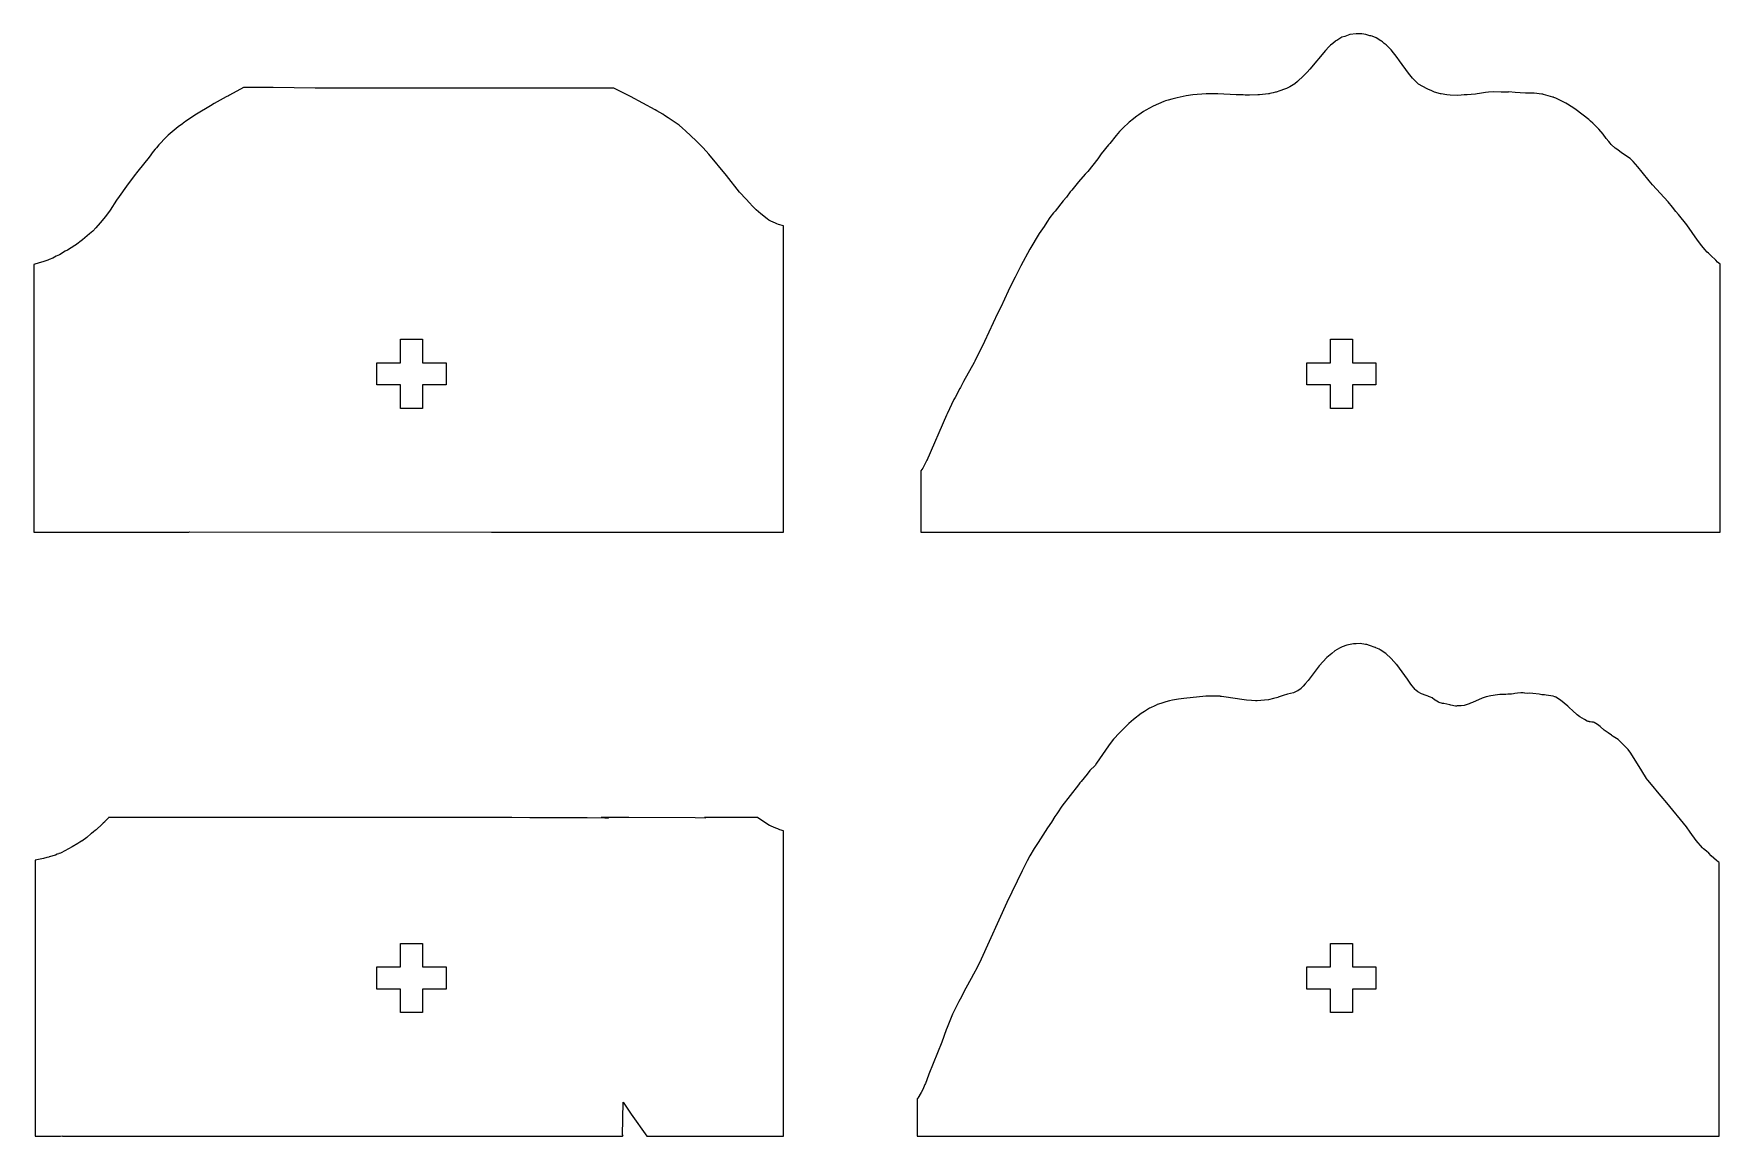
# Model space of a CAD drawing. Header units: metres. Extents: x -88 to 939, y 68 to 1362.
# Drawn here: x -76.6 to 286.2, y 68 to 305.3 of the extents above; entities that cross this region are included whole.
import ezdxf

# ---------------------------------------------------------------- set-up
doc = ezdxf.new("R2010")
doc.units = ezdxf.units.M

msp = doc.modelspace()

# ---------------------------------------------------------------- linework, layer by layer
for p, q in [((206.482, 305.095), (205.397, 304.701)), ((207.87, 305.277), (206.482, 305.095)), ((208.919, 305.284), (207.87, 305.277)), ((209.098, 305.263), (208.919, 305.284)), ((209.97, 305.107), (209.098, 305.263)), ((210.615, 304.907), (209.97, 305.107)), ((210.827, 304.838), (210.615, 304.907)), ((211.04, 304.806), (210.827, 304.838)), ((211.298, 304.724), (211.04, 304.806)), ((212.202, 304.381), (211.298, 304.724)), ((201.249, 301.702), (197.865, 297.623)), ((201.99, 302.497), (201.249, 301.702)), ((202.175, 302.659), (201.99, 302.497)), ((202.374, 302.801), (202.175, 302.659)), ((202.876, 303.214), (202.374, 302.801)), ((203.386, 303.66), (202.876, 303.214)), ((203.51, 303.761), (203.386, 303.66)), ((203.679, 303.849), (203.51, 303.761)), ((204.767, 304.54), (203.679, 303.849)), ((205.397, 304.701), (204.767, 304.54)), ((213.198, 303.747), (212.202, 304.381)), ((213.327, 303.686), (213.198, 303.747)), ((213.541, 303.54), (213.327, 303.686)), ((213.913, 303.198), (213.541, 303.54)), ((214.342, 302.861), (213.913, 303.198)), ((215.214, 301.957), (214.342, 302.861)), ((215.375, 301.802), (215.214, 301.957)), ((216.67, 300.175), (215.375, 301.802)), ((197.865, 297.623), (197.307, 297.04)), ((217.151, 299.477), (216.67, 300.175)), ((219.098, 296.822), (217.151, 299.477)), ((193.982, 294.048), (193.585, 293.825)), ((194.638, 294.5), (193.982, 294.048)), ((195.267, 294.996), (194.638, 294.5)), ((196.546, 296.219), (195.267, 294.996)), ((197.307, 297.04), (196.546, 296.219)), ((219.995, 295.695), (219.098, 296.822)), ((220.234, 295.434), (219.995, 295.695)), ((220.679, 295.004), (220.234, 295.434)), ((221.29, 294.434), (220.679, 295.004)), ((223.141, 293.457), (221.29, 294.434)), ((-37.7551, 290.255), (-38.5618, 289.784)), ((-35.1799, 291.698), (-37.7551, 290.255)), ((-34.7161, 291.946), (-35.1799, 291.698)), ((-34.459, 292.074), (-34.7161, 291.946)), ((-31.4855, 293.688), (-34.459, 292.074)), ((-27.6704, 293.731), (-31.4855, 293.688)), ((-25.0847, 293.711), (-27.6704, 293.731)), ((-16.0694, 293.594), (-25.1086, 293.724)), ((-25.1086, 293.724), (-25.0847, 293.711)), ((48.1716, 293.59), (-16.0694, 293.594)), ((51.8123, 291.81), (48.1716, 293.59)), ((57.0933, 288.904), (51.8123, 291.81)), ((166.477, 290.664), (164.202, 289.675)), ((166.872, 290.822), (166.477, 290.664)), ((167.424, 290.966), (166.872, 290.822)), ((168.185, 291.213), (167.424, 290.966)), ((169.336, 291.457), (168.185, 291.213)), ((171.285, 291.907), (169.336, 291.457)), ((172.759, 292.116), (171.285, 291.907)), ((175.586, 292.327), (172.759, 292.116)), ((177.576, 292.352), (175.586, 292.327)), ((178.092, 292.35), (177.576, 292.352)), ((182.033, 292.168), (178.092, 292.35)), ((183.527, 292.127), (182.033, 292.168)), ((183.982, 292.085), (183.527, 292.127)), ((184.453, 292.05), (183.982, 292.085)), ((184.956, 292.059), (184.453, 292.05)), ((186.679, 292.119), (184.956, 292.059)), ((187.057, 292.165), (186.679, 292.119)), ((188.975, 292.329), (187.057, 292.165)), ((189.158, 292.356), (188.975, 292.329)), ((189.278, 292.388), (189.158, 292.356)), ((190.04, 292.568), (189.278, 292.388)), ((190.511, 292.694), (190.04, 292.568)), ((190.669, 292.715), (190.511, 292.694)), ((191.448, 292.996), (190.669, 292.715)), ((192.481, 293.334), (191.448, 292.996)), ((192.846, 293.481), (192.481, 293.334)), ((193.585, 293.825), (192.846, 293.481)), ((223.302, 293.356), (223.141, 293.457)), ((224.104, 292.961), (223.302, 293.356)), ((224.719, 292.674), (224.104, 292.961)), ((226.033, 292.375), (224.719, 292.674)), ((226.166, 292.365), (226.033, 292.375)), ((227.349, 292.139), (226.166, 292.365)), ((228.111, 292.087), (227.349, 292.139)), ((229.588, 292.012), (228.111, 292.087)), ((230.458, 292.055), (229.588, 292.012)), ((231.096, 292.11), (230.458, 292.055)), ((231.587, 292.12), (231.096, 292.11)), ((231.747, 292.144), (231.587, 292.12)), ((232.574, 292.24), (231.747, 292.144)), ((233.501, 292.303), (232.574, 292.24)), ((233.918, 292.381), (233.501, 292.303)), ((234.381, 292.431), (233.918, 292.381)), ((235.667, 292.643), (234.381, 292.431)), ((236.352, 292.713), (235.667, 292.643)), ((237.358, 292.788), (236.352, 292.713)), ((239.06, 292.735), (237.358, 292.788)), ((240.582, 292.732), (239.06, 292.735)), ((240.681, 292.746), (240.582, 292.732)), ((242.071, 292.656), (240.681, 292.746)), ((243.149, 292.549), (242.071, 292.656)), ((244.269, 292.493), (243.149, 292.549)), ((246.134, 292.484), (244.269, 292.493)), ((247.768, 292.302), (246.134, 292.484)), ((248.019, 292.26), (247.768, 292.302)), ((248.151, 292.215), (248.019, 292.26)), ((250.183, 291.626), (248.151, 292.215)), ((250.294, 291.601), (250.183, 291.626)), ((250.358, 291.578), (250.294, 291.601)), ((250.843, 291.39), (250.358, 291.578)), ((251.383, 291.153), (250.843, 291.39)), ((252.961, 290.353), (251.383, 291.153)), ((253.292, 290.134), (252.961, 290.353)), ((-43.6561, 286.582), (-44.4386, 286.008)), ((-41.5438, 287.976), (-43.6561, 286.582)), ((-38.5618, 289.784), (-41.5438, 287.976)), ((57.4149, 288.693), (57.0933, 288.904)), ((58.7131, 287.944), (57.4149, 288.693)), ((59.1205, 287.683), (58.7131, 287.944)), ((59.8724, 287.154), (59.1205, 287.683)), ((62.223, 285.572), (59.8724, 287.154)), ((159.671, 286.749), (159.294, 286.443)), ((160.665, 287.52), (159.671, 286.749)), ((161.102, 287.808), (160.665, 287.52)), ((162.13, 288.516), (161.102, 287.808)), ((162.599, 288.801), (162.13, 288.516)), ((164.202, 289.675), (162.599, 288.801)), ((254.864, 289.132), (253.292, 290.134)), ((255.204, 288.898), (254.864, 289.132)), ((257.887, 286.802), (255.204, 288.898)), ((258.279, 286.442), (257.887, 286.802)), ((-48.0655, 283.037), (-49.6833, 281.384)), ((-47.6387, 283.44), (-48.0655, 283.037)), ((-45.5053, 285.223), (-47.6387, 283.44)), ((-44.5658, 285.896), (-45.5053, 285.223)), ((-44.4386, 286.008), (-44.5658, 285.896)), ((62.9588, 284.975), (62.223, 285.572)), ((63.6458, 284.392), (62.9588, 284.975)), ((65.9268, 282.244), (63.6458, 284.392)), ((156.251, 283.417), (154.852, 281.688)), ((156.972, 284.224), (156.251, 283.417)), ((157.691, 284.938), (156.972, 284.224)), ((159.06, 286.243), (157.691, 284.938)), ((159.294, 286.443), (159.06, 286.243)), ((258.733, 286.056), (258.279, 286.442)), ((260.041, 284.748), (258.733, 286.056)), ((260.965, 283.687), (260.041, 284.748)), ((261.664, 282.75), (260.965, 283.687)), ((-50.9062, 279.911), (-51.77, 278.737)), ((-50.4712, 280.435), (-50.9062, 279.911)), ((-50.1827, 280.764), (-50.4712, 280.435)), ((-49.6833, 281.384), (-50.1827, 280.764)), ((67.2988, 280.857), (65.9268, 282.244)), ((67.4438, 280.726), (67.2988, 280.857)), ((68.6563, 279.335), (67.4438, 280.726)), ((72.4427, 274.751), (68.6563, 279.335)), ((153.035, 279.412), (152.293, 278.389)), ((154.601, 281.344), (153.035, 279.412)), ((154.852, 281.688), (154.601, 281.344)), ((262.214, 282.077), (261.664, 282.75)), ((262.497, 281.705), (262.214, 282.077)), ((262.733, 281.461), (262.497, 281.705)), ((263.604, 280.671), (262.733, 281.461)), ((264.16, 280.292), (263.604, 280.671)), ((264.953, 279.626), (264.16, 280.292)), ((266.78, 278.398), (264.953, 279.626)), ((-54.1787, 275.705), (-54.9796, 274.728)), ((-51.77, 278.737), (-54.1787, 275.705)), ((152.293, 278.389), (150.118, 275.651)), ((267.098, 278.115), (266.78, 278.398)), ((267.415, 277.756), (267.098, 278.115)), ((268.459, 276.655), (267.415, 277.756)), ((269.374, 275.485), (268.459, 276.655)), ((-56.5928, 272.496), (-58.1864, 270.221)), ((-54.9796, 274.728), (-56.5928, 272.496)), ((75.2512, 271.189), (72.4427, 274.751)), ((148.136, 273.382), (146.74, 271.631)), ((149.598, 275.031), (148.136, 273.382)), ((150.118, 275.651), (149.598, 275.031)), ((270.904, 273.595), (269.374, 275.485)), ((271.576, 272.791), (270.904, 273.595)), ((274.947, 269.119), (271.576, 272.791)), ((-58.7532, 269.44), (-60.1528, 267.341)), ((-58.1864, 270.221), (-58.7532, 269.44)), ((76.6566, 269.649), (75.2512, 271.189)), ((77.3438, 268.923), (76.6566, 269.649)), ((78.0209, 268.15), (77.3438, 268.923)), ((144.829, 269.345), (143.112, 267.121)), ((145.535, 270.137), (144.829, 269.345)), ((146.382, 271.249), (145.535, 270.137)), ((146.74, 271.631), (146.382, 271.249)), ((275.925, 267.944), (274.947, 269.119)), ((-61.1653, 265.957), (-62.282, 264.575)), ((-60.1528, 267.341), (-61.1653, 265.957)), ((78.3707, 267.782), (78.0209, 268.15)), ((78.8048, 267.378), (78.3707, 267.782)), ((79.7848, 266.537), (78.8048, 267.378)), ((81.1722, 265.48), (79.7848, 266.537)), ((81.5698, 265.193), (81.1722, 265.48)), ((81.9788, 264.98), (81.5698, 265.193)), ((82.9614, 264.503), (81.9788, 264.98)), ((142.009, 265.707), (141.324, 264.712)), ((142.792, 266.736), (142.009, 265.707)), ((143.112, 267.121), (142.792, 266.736)), ((276.623, 267.057), (275.925, 267.944)), ((277.191, 266.374), (276.623, 267.057)), ((278.987, 264.134), (277.191, 266.374)), ((-65.0547, 261.783), (-66.0689, 260.948)), ((-64.589, 262.217), (-65.0547, 261.783)), ((-63.8863, 262.801), (-64.589, 262.217)), ((-63.2255, 263.501), (-63.8863, 262.801)), ((-63.184, 263.542), (-63.2255, 263.501)), ((-62.282, 264.575), (-63.184, 263.542)), ((83.2834, 264.391), (82.9614, 264.503)), ((83.6082, 264.234), (83.2834, 264.391)), ((84.679, 263.929), (83.6082, 264.234)), ((84.6784, 198.055), (84.679, 263.929)), ((139.707, 262.282), (137.674, 258.936)), ((140.723, 263.789), (139.707, 262.282)), ((141.324, 264.712), (140.723, 263.789)), ((281.301, 260.856), (278.987, 264.134)), ((-71.0482, 257.693), (-71.7158, 257.383)), ((-69.8132, 258.458), (-71.0482, 257.693)), ((-69.3361, 258.728), (-69.8132, 258.458)), ((-67.7543, 259.728), (-69.3361, 258.728)), ((-67.5843, 259.805), (-67.7543, 259.728)), ((-66.0689, 260.948), (-67.5843, 259.805)), ((137.674, 258.936), (135.731, 255.373)), ((282.194, 259.645), (281.301, 260.856)), ((282.835, 258.884), (282.194, 259.645)), ((283.383, 258.283), (282.835, 258.884)), ((283.656, 258.056), (283.383, 258.283)), ((284.166, 257.58), (283.656, 258.056)), ((285.201, 256.528), (284.166, 257.58)), ((-76.5613, 255.653), (-76.5738, 201.497)), ((-75.3999, 255.995), (-76.5613, 255.653)), ((-74.6127, 256.19), (-75.3999, 255.995)), ((-73.5531, 256.53), (-74.6127, 256.19)), ((-73.2372, 256.689), (-73.5531, 256.53)), ((-72.445, 257.023), (-73.2372, 256.689)), ((-71.7158, 257.383), (-72.445, 257.023)), ((135.731, 255.373), (134.545, 252.933)), ((285.592, 256.15), (285.201, 256.528)), ((286.178, 255.664), (285.592, 256.15)), ((286.172, 198.056), (286.178, 255.664)), ((133.741, 251.417), (132.988, 249.878)), ((134.545, 252.933), (133.741, 251.417)), ((132.988, 249.878), (131.409, 246.442)), ((130.703, 245.069), (127.897, 239.036)), ((131.409, 246.442), (130.703, 245.069)), ((2.3097, 234.479), (2.3097, 239.544)), ((2.3097, 239.544), (7.0646, 239.544)), ((7.0646, 239.544), (7.0646, 234.479)), ((202.31, 234.479), (202.31, 239.544)), ((202.31, 239.544), (207.065, 239.544)), ((207.065, 239.544), (207.065, 234.479)), ((127.897, 239.036), (125.855, 234.821)), ((-2.755, 229.725), (-2.755, 234.479)), ((-2.755, 234.479), (2.3097, 234.479)), ((7.0646, 234.479), (12.1294, 234.479)), ((12.1294, 234.479), (12.1294, 229.725)), ((125.722, 234.559), (123.392, 230.437)), ((125.855, 234.821), (125.722, 234.559)), ((197.245, 229.725), (197.245, 234.479)), ((197.245, 234.479), (202.31, 234.479)), ((207.065, 234.479), (212.129, 234.479)), ((212.129, 234.479), (212.129, 229.725)), ((2.3097, 229.725), (-2.755, 229.725)), ((2.3097, 224.66), (2.3097, 229.725)), ((12.1294, 229.725), (7.0646, 229.725)), ((7.0646, 229.725), (7.0646, 224.66)), ((122.635, 228.957), (121.58, 227.023)), ((122.772, 229.179), (122.635, 228.957)), ((123.392, 230.437), (122.772, 229.179)), ((202.31, 229.725), (197.245, 229.725)), ((202.31, 224.66), (202.31, 229.725)), ((212.129, 229.725), (207.065, 229.725)), ((207.065, 229.725), (207.065, 224.66)), ((121.361, 226.587), (119.869, 223.492)), ((121.58, 227.023), (121.361, 226.587)), ((7.0646, 224.66), (2.3097, 224.66)), ((119.744, 223.217), (115.513, 213.437)), ((119.869, 223.492), (119.744, 223.217)), ((207.065, 224.66), (202.31, 224.66)), ((114.256, 211.215), (114.255, 198.055)), ((114.453, 211.541), (114.256, 211.215)), ((114.639, 211.832), (114.453, 211.541)), ((115.469, 213.358), (114.639, 211.832)), ((115.495, 213.4), (115.469, 213.358)), ((115.513, 213.437), (115.495, 213.4)), ((-76.5738, 201.497), (-76.5611, 198.055)), ((-76.5611, 198.055), (-43.1961, 198.055)), ((-43.1961, 198.055), (-43.0895, 198.076)), ((-43.0895, 198.076), (21.8703, 198.055)), ((21.8703, 198.055), (22.0017, 198.061)), ((22.0017, 198.061), (22.5184, 198.055)), ((22.5184, 198.055), (84.6784, 198.055)), ((114.255, 198.055), (116.472, 198.057)), ((116.472, 198.057), (286.172, 198.056)), ((201.543, 171.08), (199.885, 169.294)), ((201.884, 171.369), (201.543, 171.08)), ((202.64, 171.92), (201.884, 171.369)), ((203.295, 172.471), (202.64, 171.92)), ((204.306, 173.054), (203.295, 172.471)), ((204.875, 173.321), (204.306, 173.054)), ((205.889, 173.713), (204.875, 173.321)), ((207.322, 173.977), (205.889, 173.713)), ((207.462, 174.016), (207.322, 173.977)), ((207.859, 174.018), (207.462, 174.016)), ((208.719, 174.041), (207.859, 174.018)), ((209.891, 173.862), (208.719, 174.041)), ((210.052, 173.842), (209.891, 173.862)), ((210.143, 173.826), (210.052, 173.842)), ((210.74, 173.62), (210.143, 173.826)), ((211.945, 173.238), (210.74, 173.62)), ((212.003, 173.215), (211.945, 173.238)), ((212.068, 173.174), (212.003, 173.215)), ((212.785, 172.836), (212.068, 173.174)), ((213.012, 172.68), (212.785, 172.836)), ((214.23, 171.906), (213.012, 172.68)), ((215.41, 170.85), (214.23, 171.906)), ((216.547, 169.554), (215.41, 170.85)), ((199.885, 169.294), (197.52, 166.095)), ((216.578, 169.521), (216.547, 169.554)), ((218.903, 166.381), (216.578, 169.521)), ((194.399, 163.486), (193.072, 163.173)), ((195.128, 163.804), (194.399, 163.486)), ((195.246, 163.861), (195.128, 163.804)), ((195.311, 163.911), (195.246, 163.861)), ((196.003, 164.418), (195.311, 163.911)), ((196.081, 164.498), (196.003, 164.418)), ((196.488, 164.893), (196.081, 164.498)), ((196.893, 165.373), (196.488, 164.893)), ((197.52, 166.095), (196.893, 165.373)), ((219.632, 165.293), (218.903, 166.381)), ((220.54, 164.162), (219.632, 165.293)), ((220.709, 164.008), (220.54, 164.162)), ((221.144, 163.667), (220.709, 164.008)), ((221.935, 163.241), (221.144, 163.667)), ((222.936, 162.892), (221.935, 163.241)), ((241.986, 163.326), (241.708, 163.208)), ((242.554, 163.403), (241.986, 163.326)), ((242.588, 163.415), (242.554, 163.403)), ((243.271, 163.432), (242.588, 163.415)), ((243.345, 163.43), (243.271, 163.432)), ((243.419, 163.421), (243.345, 163.43)), ((243.768, 163.43), (243.419, 163.421)), ((244.042, 163.377), (243.768, 163.43)), ((244.144, 163.353), (244.042, 163.377)), ((244.668, 163.31), (244.144, 163.353)), ((245.143, 163.35), (244.668, 163.31)), ((245.895, 163.315), (245.143, 163.35)), ((247.259, 163.156), (245.895, 163.315)), ((163.395, 160.123), (162.335, 159.464)), ((163.612, 160.22), (163.395, 160.123)), ((164.536, 160.681), (163.612, 160.22)), ((164.96, 160.874), (164.536, 160.681)), ((165.088, 160.925), (164.96, 160.874)), ((165.872, 161.17), (165.088, 160.925)), ((166.951, 161.548), (165.872, 161.17)), ((167.715, 161.766), (166.951, 161.548)), ((168.381, 161.907), (167.715, 161.766)), ((169.659, 162.109), (168.381, 161.907)), ((170.78, 162.267), (169.659, 162.109)), ((175.509, 162.726), (170.78, 162.267)), ((175.635, 162.73), (175.509, 162.726)), ((175.889, 162.761), (175.635, 162.73)), ((177.413, 162.77), (175.889, 162.761)), ((178.621, 162.711), (177.413, 162.77)), ((178.689, 162.696), (178.621, 162.711)), ((178.932, 162.672), (178.689, 162.696)), ((180.435, 162.441), (178.932, 162.672)), ((180.839, 162.386), (180.435, 162.441)), ((184.276, 161.86), (180.839, 162.386)), ((185.366, 161.776), (184.276, 161.86)), ((186.229, 161.754), (185.366, 161.776)), ((186.543, 161.752), (186.229, 161.754)), ((188.169, 161.846), (186.543, 161.752)), ((188.998, 161.968), (188.169, 161.846)), ((190.083, 162.223), (188.998, 161.968)), ((190.994, 162.488), (190.083, 162.223)), ((191.066, 162.507), (190.994, 162.488)), ((192.162, 162.885), (191.066, 162.507)), ((193.072, 163.173), (192.162, 162.885)), ((223.358, 162.704), (222.936, 162.892)), ((223.442, 162.669), (223.358, 162.704)), ((223.884, 162.511), (223.442, 162.669)), ((224.185, 162.371), (223.884, 162.511)), ((224.73, 161.949), (224.185, 162.371)), ((224.823, 161.894), (224.73, 161.949)), ((224.874, 161.871), (224.823, 161.894)), ((225.587, 161.448), (224.874, 161.871)), ((225.664, 161.418), (225.587, 161.448)), ((225.732, 161.403), (225.664, 161.418)), ((226.464, 161.183), (225.732, 161.403)), ((226.685, 161.157), (226.464, 161.183)), ((227.985, 160.849), (226.685, 161.157)), ((228.209, 160.814), (227.985, 160.849)), ((229.252, 160.619), (228.209, 160.814)), ((229.388, 160.615), (229.252, 160.619)), ((229.478, 160.615), (229.388, 160.615)), ((229.613, 160.624), (229.478, 160.615)), ((230.285, 160.63), (229.613, 160.624)), ((230.423, 160.628), (230.285, 160.63)), ((231.115, 160.758), (230.423, 160.628)), ((232.159, 161.094), (231.115, 160.758)), ((232.426, 161.216), (232.159, 161.094)), ((232.855, 161.366), (232.426, 161.216)), ((234.996, 162.273), (232.855, 161.366)), ((235.841, 162.571), (234.996, 162.273)), ((236.86, 162.83), (235.841, 162.571)), ((238.231, 162.997), (236.86, 162.83)), ((238.796, 163.076), (238.231, 162.997)), ((239.803, 163.066), (238.796, 163.076)), ((240.046, 163.075), (239.803, 163.066)), ((240.519, 163.138), (240.046, 163.075)), ((241.284, 163.194), (240.519, 163.138)), ((241.708, 163.208), (241.284, 163.194)), ((247.547, 163.102), (247.259, 163.156)), ((247.799, 163.048), (247.547, 163.102)), ((248.096, 163.048), (247.799, 163.048)), ((248.345, 163.028), (248.096, 163.048)), ((248.742, 162.939), (248.345, 163.028)), ((249.727, 162.792), (248.742, 162.939)), ((250.238, 162.75), (249.727, 162.792)), ((250.59, 162.627), (250.238, 162.75)), ((250.689, 162.614), (250.59, 162.627)), ((250.822, 162.546), (250.689, 162.614)), ((251.797, 161.848), (250.822, 162.546)), ((253.393, 160.552), (251.797, 161.848)), ((253.609, 160.387), (253.393, 160.552)), ((253.721, 160.263), (253.609, 160.387)), ((254.386, 159.683), (253.721, 160.263)), ((254.405, 159.672), (254.386, 159.683)), ((255.379, 158.717), (254.405, 159.672)), ((158.653, 156.6), (156.929, 154.882)), ((158.962, 156.84), (158.653, 156.6)), ((159.435, 157.267), (158.962, 156.84)), ((159.95, 157.698), (159.435, 157.267)), ((161.614, 158.977), (159.95, 157.698)), ((162.335, 159.464), (161.614, 158.977)), ((255.984, 158.313), (255.379, 158.717)), ((256.964, 157.693), (255.984, 158.313)), ((257.543, 157.369), (256.964, 157.693)), ((257.784, 157.287), (257.543, 157.369)), ((257.945, 157.281), (257.784, 157.287)), ((258.035, 157.244), (257.945, 157.281)), ((258.161, 157.226), (258.035, 157.244)), ((258.55, 157.18), (258.161, 157.226)), ((258.885, 157.178), (258.55, 157.18)), ((259.089, 157.047), (258.885, 157.178)), ((259.789, 156.667), (259.089, 157.047)), ((260.348, 156.206), (259.789, 156.667)), ((261.21, 155.433), (260.348, 156.206)), ((154.939, 152.535), (154.584, 152.043)), ((155.665, 153.465), (154.939, 152.535)), ((156.929, 154.882), (155.665, 153.465)), ((262.09, 154.831), (261.21, 155.433)), ((262.764, 154.322), (262.09, 154.831)), ((262.902, 154.237), (262.764, 154.322)), ((263.134, 154.069), (262.902, 154.237)), ((264.201, 153.396), (263.134, 154.069)), ((264.525, 153.159), (264.201, 153.396)), ((265.873, 151.78), (264.525, 153.159)), ((154.584, 152.043), (152.045, 148.334)), ((266.356, 151.257), (265.873, 151.78)), ((266.974, 150.49), (266.356, 151.257)), ((269.312, 146.639), (266.974, 150.49)), ((150.026, 145.981), (148.71, 144.387)), ((150.6, 146.724), (150.026, 145.981)), ((151.692, 147.854), (150.6, 146.724)), ((152.045, 148.334), (151.692, 147.854)), ((270.346, 145.008), (269.312, 146.639)), ((148.119, 143.675), (144.583, 139.042)), ((148.451, 144.09), (148.119, 143.675)), ((148.71, 144.387), (148.451, 144.09)), ((270.544, 144.749), (270.346, 145.008)), ((270.63, 144.63), (270.544, 144.749)), ((270.997, 144.165), (270.63, 144.63)), ((273.376, 141.325), (270.997, 144.165)), ((144.583, 139.042), (143.646, 137.644)), ((273.423, 141.274), (273.376, 141.325)), ((273.484, 141.198), (273.423, 141.274)), ((274.674, 139.803), (273.484, 141.198)), ((278.905, 134.628), (274.674, 139.803)), ((-61.8503, 135.175), (-63.1399, 134.005)), ((-61.6217, 135.391), (-61.8503, 135.175)), ((-61.3769, 135.646), (-61.6217, 135.391)), ((-61.2716, 135.764), (-61.3769, 135.646)), ((-60.5086, 136.581), (-61.2716, 135.764)), ((-60.4776, 136.619), (-60.5086, 136.581)), ((-25.6522, 136.624), (-60.4776, 136.619)), ((-25.1578, 136.636), (-25.6522, 136.624)), ((-24.1369, 136.62), (-25.1578, 136.636)), ((-23.7321, 136.623), (-24.1369, 136.62)), ((-23.5952, 136.619), (-23.7321, 136.623)), ((-23.4657, 136.623), (-23.5952, 136.619)), ((-23.1382, 136.621), (-23.4657, 136.623)), ((-22.8485, 136.629), (-23.1382, 136.621)), ((-22.4314, 136.623), (-22.8485, 136.629)), ((-22.3698, 136.636), (-22.4314, 136.623)), ((-22.3178, 136.61), (-22.3698, 136.636)), ((13.1992, 136.624), (-22.3178, 136.61)), ((13.2846, 136.628), (13.1992, 136.624)), ((26.2395, 136.612), (13.2846, 136.628)), ((30.1564, 136.531), (26.2395, 136.612)), ((42.4609, 136.595), (30.1564, 136.531)), ((46.7375, 136.489), (42.4609, 136.595)), ((45.5837, 136.642), (45.4651, 136.646)), ((45.4651, 136.646), (47.0411, 136.502)), ((50.1156, 136.628), (45.5837, 136.642)), ((46.9322, 136.504), (46.7375, 136.489)), ((47.0411, 136.502), (46.9322, 136.504)), ((50.1266, 136.63), (50.1156, 136.628)), ((51.4143, 136.641), (50.1266, 136.63)), ((51.4479, 136.638), (51.4143, 136.641)), ((65.6876, 136.582), (51.4479, 136.638)), ((67.823, 136.504), (65.6876, 136.582)), ((79.1209, 136.629), (67.7289, 136.623)), ((67.7289, 136.623), (67.8299, 136.562)), ((67.8299, 136.562), (67.823, 136.504)), ((79.5915, 136.285), (79.1209, 136.629)), ((81.6738, 134.935), (79.5915, 136.285)), ((81.903, 134.814), (81.6738, 134.935)), ((82.0452, 134.765), (81.903, 134.814)), ((83.0114, 134.335), (82.0452, 134.765)), ((83.4389, 134.159), (83.0114, 134.335)), ((141.471, 134.416), (139.487, 131.277)), ((142.301, 135.608), (141.471, 134.416)), ((143.066, 136.813), (142.301, 135.608)), ((143.478, 137.424), (143.066, 136.813)), ((143.646, 137.644), (143.478, 137.424)), ((279.703, 133.48), (278.905, 134.628)), ((-67.0527, 131.039), (-68.3038, 130.312)), ((-66.6682, 131.313), (-67.0527, 131.039)), ((-66.2908, 131.523), (-66.6682, 131.313)), ((-66.248, 131.562), (-66.2908, 131.523)), ((-65.1598, 132.347), (-66.248, 131.562)), ((-64.2008, 133.174), (-65.1598, 132.347)), ((-64.1542, 133.212), (-64.2008, 133.174)), ((-64.0863, 133.253), (-64.1542, 133.212)), ((-63.7625, 133.457), (-64.0863, 133.253)), ((-63.2996, 133.871), (-63.7625, 133.457)), ((-63.1399, 134.005), (-63.2996, 133.871)), ((83.9113, 133.995), (83.4389, 134.159)), ((84.6964, 133.755), (83.9113, 133.995)), ((84.692, 133.708), (84.6964, 133.755)), ((84.7033, 128.645), (84.692, 133.708)), ((139.487, 131.277), (138.599, 129.939)), ((281.025, 131.701), (279.703, 133.48)), ((282.341, 130.111), (281.025, 131.701)), ((-74.4691, 127.833), (-76.2841, 127.439)), ((-76.2841, 127.439), (-76.2788, 97.7953)), ((-73.7403, 128.01), (-74.4691, 127.833)), ((-73.3519, 128.114), (-73.7403, 128.01)), ((-73.3115, 128.13), (-73.3519, 128.114)), ((-73.2446, 128.144), (-73.3115, 128.13)), ((-71.8915, 128.559), (-73.2446, 128.144)), ((-71.5296, 128.729), (-71.8915, 128.559)), ((-71.2029, 128.835), (-71.5296, 128.729)), ((-71.1613, 128.853), (-71.2029, 128.835)), ((-70.7991, 128.978), (-71.1613, 128.853)), ((-70.6395, 129.047), (-70.7991, 128.978)), ((-68.3038, 130.312), (-70.6395, 129.047)), ((84.6987, 128.637), (84.7033, 128.645)), ((84.7144, 100.913), (84.6987, 128.637)), ((137.101, 127.289), (135.998, 125.14)), ((137.677, 128.351), (137.101, 127.289)), ((138.599, 129.939), (137.677, 128.351)), ((282.559, 129.891), (282.341, 130.111)), ((283.217, 129.392), (282.559, 129.891)), ((283.712, 128.955), (283.217, 129.392)), ((284.227, 128.418), (283.712, 128.955)), ((285.348, 127.351), (284.227, 128.418)), ((285.691, 127.099), (285.348, 127.351)), ((285.951, 126.916), (285.691, 127.099)), ((135.998, 125.14), (132.702, 118.334)), ((285.95, 68.0549), (285.951, 126.916)), ((132.702, 118.334), (127.24, 106.179)), ((2.3097, 104.479), (2.3097, 109.544)), ((2.3097, 109.544), (7.0646, 109.544)), ((7.0646, 109.544), (7.0646, 104.479)), ((202.31, 104.479), (202.31, 109.544)), ((202.31, 109.544), (207.065, 109.544)), ((207.065, 109.544), (207.065, 104.479)), ((127.24, 106.179), (126.336, 104.342)), ((-2.755, 99.7245), (-2.755, 104.479)), ((-2.755, 104.479), (2.3097, 104.479)), ((7.0646, 104.479), (12.1294, 104.479)), ((12.1294, 104.479), (12.1294, 99.7245)), ((125.066, 102.013), (123.91, 99.8938)), ((125.569, 102.889), (125.066, 102.013)), ((126.336, 104.342), (125.569, 102.889)), ((197.245, 99.7245), (197.245, 104.479)), ((197.245, 104.479), (202.31, 104.479)), ((207.065, 104.479), (212.129, 104.479)), ((212.129, 104.479), (212.129, 99.7245)), ((2.3097, 99.7245), (-2.755, 99.7245)), ((2.3097, 94.6598), (2.3097, 99.7245)), ((12.1294, 99.7245), (7.0646, 99.7245)), ((7.0646, 99.7245), (7.0646, 94.6598)), ((84.7109, 100.897), (84.7144, 100.913)), ((84.7162, 68.0563), (84.7109, 100.897)), ((123.91, 99.8938), (122.678, 97.5187)), ((202.31, 99.7245), (197.245, 99.7245)), ((202.31, 94.6598), (202.31, 99.7245)), ((212.129, 99.7245), (207.065, 99.7245)), ((207.065, 99.7245), (207.065, 94.6598)), ((-76.2788, 97.7953), (-76.284, 97.716)), ((-76.284, 97.716), (-76.2839, 68.0548)), ((7.0646, 94.6598), (2.3097, 94.6598)), ((121.267, 94.767), (121.072, 94.3102)), ((122.378, 97.0175), (121.267, 94.767)), ((122.678, 97.5187), (122.378, 97.0175)), ((207.065, 94.6598), (202.31, 94.6598)), ((119.702, 90.9307), (118.728, 88.323)), ((119.919, 91.4388), (119.702, 90.9307)), ((121.072, 94.3102), (119.919, 91.4388)), ((118.728, 88.323), (115.946, 81.3676)), ((115.529, 80.2057), (115.216, 79.3916)), ((115.946, 81.3676), (115.529, 80.2057)), ((113.605, 76.2426), (113.467, 76.0665)), ((114.325, 77.4372), (113.605, 76.2426)), ((114.662, 78.1196), (114.325, 77.4372)), ((115.104, 79.1526), (114.662, 78.1196)), ((115.216, 79.3916), (115.104, 79.1526)), ((50.0975, 68.2509), (50.2068, 75.3833)), ((50.2068, 75.3833), (51.9331, 72.8287)), ((51.9331, 72.8287), (55.2793, 68.0552)), ((113.467, 76.0665), (113.416, 75.985)), ((113.416, 75.985), (113.416, 68.0549)), ((-76.2839, 68.0548), (-75.3418, 68.0562)), ((-75.3418, 68.0562), (-71.227, 68.0552)), ((-71.227, 68.0552), (-70.8307, 68.0914)), ((-70.8309, 68.0558), (-70.3965, 68.0985)), ((-70.8307, 68.0914), (-70.8309, 68.0558)), ((-70.3965, 68.0985), (-70.3938, 68.055)), ((-70.3938, 68.055), (-49.1022, 68.0556)), ((-49.1022, 68.0556), (-49.0384, 68.0581)), ((-49.0384, 68.0581), (12.8749, 68.059)), ((12.8749, 68.059), (12.9741, 68.052)), ((12.9741, 68.052), (13.0511, 68.0599)), ((13.0511, 68.0599), (49.8816, 68.0454)), ((49.8816, 68.0454), (49.9727, 68.0357)), ((49.9727, 68.0357), (50.0951, 68.0407)), ((50.0951, 68.0407), (50.1717, 68.1715)), ((50.1717, 68.1715), (50.0975, 68.2509)), ((55.2793, 68.0552), (84.7162, 68.0563)), ((113.416, 68.0549), (118.021, 68.0565)), ((118.021, 68.0565), (285.95, 68.0549))]:
    msp.add_line(p, q)

doc.saveas('drawing.dxf')
